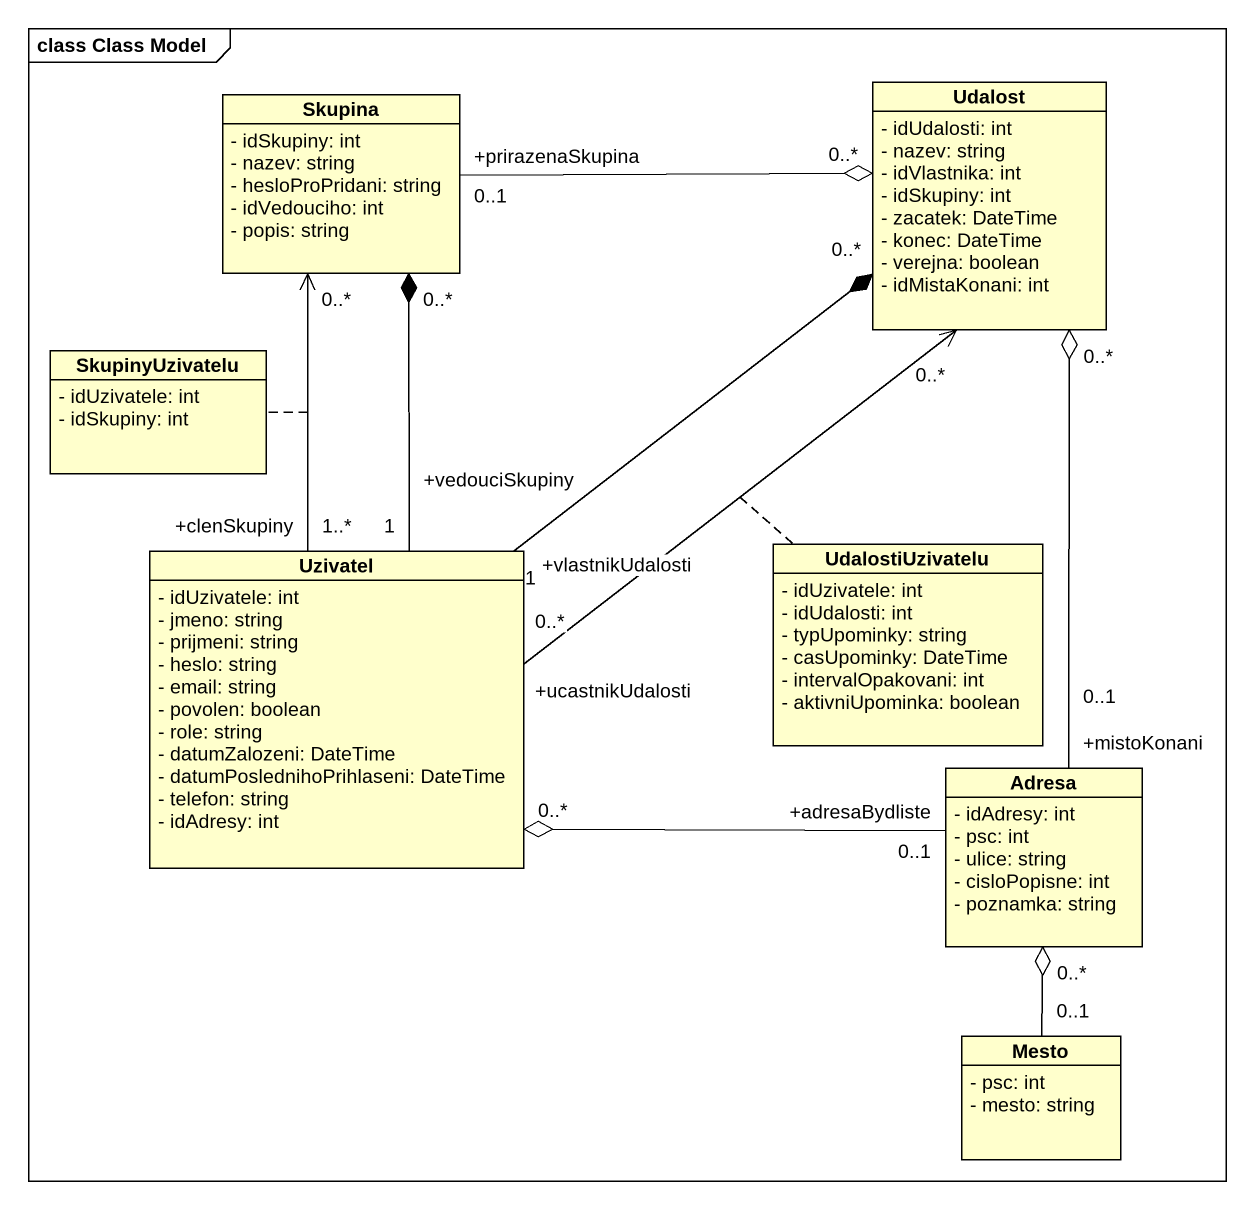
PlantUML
@startuml
mainframe class Class Model
hide circle
hide empty members
skinparam classAttributeIconSize 0
class Skupina {
  - idSkupiny: int
  - nazev: string
  - hesloProPridani: string
  - idVedouciho: int
  - popis: string
}
class Udalost {
  - idUdalosti: int
  - nazev: string
  - idVlastnika: int
  - idSkupiny: int
  - zacatek: DateTime
  - konec: DateTime
  - verejna: boolean
  - idMistaKonani: int
}
class SkupinyUzivatelu {
  - idUzivatele: int
  - idSkupiny: int
}
class Uzivatel {
  - idUzivatele: int
  - jmeno: string
  - prijmeni: string
  - heslo: string
  - email: string
  - povolen: boolean
  - role: string
  - datumZalozeni: DateTime
  - datumPoslednihoPrihlaseni: DateTime
  - telefon: string
  - idAdresy: int
}
class UdalostiUzivatelu {
  - idUzivatele: int
  - idUdalosti: int
  - typUpominky: string
  - casUpominky: DateTime
  - intervalOpakovani: int
  - aktivniUpominka: boolean
}
class Adresa {
  - idAdresy: int
  - psc: int
  - ulice: string
  - cisloPopisne: int
  - poznamka: string
}
class Mesto {
  - psc: int
  - mesto: string
}
Skupina "+prirazenaSkupina\n0..1" -right-o "0..*" Udalost
Uzivatel "+vedouciSkupiny\n1" -up-* "0..*" Skupina
Uzivatel "+clenSkupiny\n1..*" -up-> "0..*" Skupina
(Uzivatel, Skupina) .. SkupinyUzivatelu
Uzivatel "+ucastnikUdalosti\n0..*" -up-> "0..*" Udalost
(Uzivatel, Udalost) .. UdalostiUzivatelu
Uzivatel "+vlastnikUdalosti\n1" -up-* "0..*" Udalost
Adresa "+mistoKonani\n0..1" -up-o "0..*" Udalost
Adresa "+adresaBydliste\n0..1" -left-o "0..*" Uzivatel
Mesto "0..1" -up-o "0..*" Adresa
@enduml
